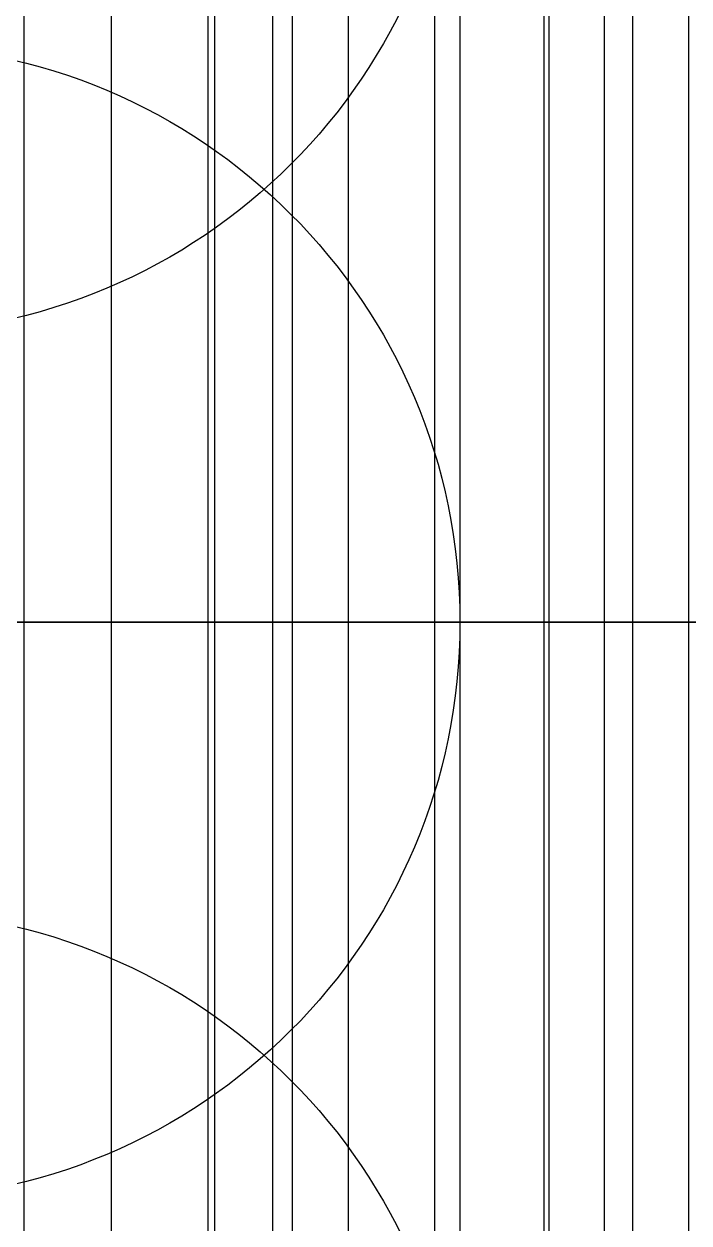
# Model space of a CAD drawing. Extents: x -60 to 60, y 140 to 264.
# Drawn here: x -47.509 to -45.207, y 195.419 to 199.573 of the extents above; entities that cross this region are included whole.
import ezdxf

# ---------------------------------------------------------------- set-up
doc = ezdxf.new("R2010")
doc.units = 0
doc.layers.add('Cut051011', color=7, linetype='CONTINUOUS')

msp = doc.modelspace()

# ---------------------------------------------------------------- linework, layer by layer
at = {"layer": 'Cut051011'}
for p, q in [((-47.5086, 197.5, 568.668), (-47.5086, 200.5, 568.668)), ((-47.5086, 197.5, 568.668), (-47.5086, 200.5, 568.668)), ((-47.5086, 197.5, 631.332), (-47.5086, 200.5, 631.332)), ((-47.5086, 197.5, 631.332), (-47.5086, 200.5, 631.332)), ((-47.2055, 197.5, 568.761), (-47.2055, 200.5, 568.761)), ((-47.2055, 197.5, 568.761), (-47.2055, 200.5, 568.761)), ((-47.2055, 197.5, 631.239), (-47.2055, 200.5, 631.239)), ((-47.2055, 197.5, 631.239), (-47.2055, 200.5, 631.239)), ((-46.8712, 197.5, 567.491), (-46.8712, 200.5, 567.491)), ((-46.8712, 197.5, 567.491), (-46.8712, 200.5, 567.491)), ((-46.8712, 197.5, 632.509), (-46.8712, 200.5, 632.509)), ((-46.8712, 197.5, 632.509), (-46.8712, 200.5, 632.509)), ((-46.8478, 197.5, 567.688), (-46.8478, 200.5, 567.688)), ((-46.8478, 197.5, 567.688), (-46.8478, 200.5, 567.688)), ((-46.8478, 197.5, 632.312), (-46.8478, 200.5, 632.312)), ((-46.8478, 197.5, 632.312), (-46.8478, 200.5, 632.312)), ((-46.6475, 197.5, 567.934), (-46.6475, 200.5, 567.934)), ((-46.6475, 197.5, 567.934), (-46.6475, 200.5, 567.934)), ((-46.6475, 197.5, 632.066), (-46.6475, 200.5, 632.066)), ((-46.6475, 197.5, 632.066), (-46.6475, 200.5, 632.066)), ((-46.5797, 197.5, 567.074), (-46.5797, 200.5, 567.074)), ((-46.5797, 197.5, 567.074), (-46.5797, 200.5, 567.074)), ((-46.5797, 197.5, 632.926), (-46.5797, 200.5, 632.926)), ((-46.5797, 197.5, 632.926), (-46.5797, 200.5, 632.926)), ((-46.3862, 197.5, 567.029), (-46.3862, 200.5, 567.029)), ((-46.3862, 197.5, 567.029), (-46.3862, 200.5, 567.029)), ((-46.3862, 197.5, 632.971), (-46.3862, 200.5, 632.971)), ((-46.3862, 197.5, 632.971), (-46.3862, 200.5, 632.971)), ((-46.0865, 197.5, 567.133), (-46.0865, 200.5, 567.133)), ((-46.0865, 197.5, 567.133), (-46.0865, 200.5, 567.133)), ((-46.0865, 197.5, 632.867), (-46.0865, 200.5, 632.867)), ((-46.0865, 197.5, 632.867), (-46.0865, 200.5, 632.867)), ((-46, 200.5, 600), (-46, 197.5, 600)), ((-46, 200.5, 600), (-46, 197.5, 600)), ((-45.708, 197.5, 565.875), (-45.708, 200.5, 565.875)), ((-45.708, 197.5, 565.875), (-45.708, 200.5, 565.875)), ((-45.708, 197.5, 634.125), (-45.708, 200.5, 634.125)), ((-45.708, 197.5, 634.125), (-45.708, 200.5, 634.125)), ((-45.6915, 197.5, 566.073), (-45.6915, 200.5, 566.073)), ((-45.6915, 197.5, 566.073), (-45.6915, 200.5, 566.073)), ((-45.6915, 197.5, 633.927), (-45.6915, 200.5, 633.927)), ((-45.6915, 197.5, 633.927), (-45.6915, 200.5, 633.927)), ((-45.5, 197.5, 566.326), (-45.5, 200.5, 566.326)), ((-45.5, 197.5, 566.326), (-45.5, 200.5, 566.326)), ((-45.5, 197.5, 633.674), (-45.5, 200.5, 633.674)), ((-45.5, 197.5, 633.674), (-45.5, 200.5, 633.674)), ((-45.4022, 197.5, 565.469), (-45.4022, 200.5, 565.469)), ((-45.4022, 197.5, 565.469), (-45.4022, 200.5, 565.469)), ((-45.4022, 197.5, 634.531), (-45.4022, 200.5, 634.531)), ((-45.4022, 197.5, 634.531), (-45.4022, 200.5, 634.531)), ((-45.2073, 197.5, 565.43), (-45.2073, 200.5, 565.43)), ((-45.2073, 197.5, 565.43), (-45.2073, 200.5, 565.43)), ((-45.2073, 197.5, 634.57), (-45.2073, 200.5, 634.57)), ((-45.2073, 197.5, 634.57), (-45.2073, 200.5, 634.57)), ((-47.5086, 194.5, 568.668), (-47.5086, 197.5, 568.668)), ((-47.5086, 194.5, 568.668), (-47.5086, 197.5, 568.668)), ((-47.5086, 194.5, 631.332), (-47.5086, 197.5, 631.332)), ((-47.5086, 194.5, 631.332), (-47.5086, 197.5, 631.332)), ((-47.2055, 194.5, 568.761), (-47.2055, 197.5, 568.761)), ((-47.2055, 194.5, 568.761), (-47.2055, 197.5, 568.761)), ((-47.2055, 194.5, 631.239), (-47.2055, 197.5, 631.239)), ((-47.2055, 194.5, 631.239), (-47.2055, 197.5, 631.239)), ((-46.8712, 194.5, 567.491), (-46.8712, 197.5, 567.491)), ((-46.8712, 194.5, 567.491), (-46.8712, 197.5, 567.491)), ((-46.8712, 194.5, 632.509), (-46.8712, 197.5, 632.509)), ((-46.8712, 194.5, 632.509), (-46.8712, 197.5, 632.509)), ((-46.8478, 194.5, 567.688), (-46.8478, 197.5, 567.688)), ((-46.8478, 194.5, 567.688), (-46.8478, 197.5, 567.688)), ((-46.8478, 194.5, 632.312), (-46.8478, 197.5, 632.312)), ((-46.8478, 194.5, 632.312), (-46.8478, 197.5, 632.312)), ((-46.6475, 194.5, 567.934), (-46.6475, 197.5, 567.934)), ((-46.6475, 194.5, 567.934), (-46.6475, 197.5, 567.934)), ((-46.6475, 194.5, 632.066), (-46.6475, 197.5, 632.066)), ((-46.6475, 194.5, 632.066), (-46.6475, 197.5, 632.066)), ((-46.5797, 194.5, 567.074), (-46.5797, 197.5, 567.074)), ((-46.5797, 194.5, 567.074), (-46.5797, 197.5, 567.074)), ((-46.5797, 194.5, 632.926), (-46.5797, 197.5, 632.926)), ((-46.5797, 194.5, 632.926), (-46.5797, 197.5, 632.926)), ((-46.3862, 194.5, 567.029), (-46.3862, 197.5, 567.029)), ((-46.3862, 194.5, 567.029), (-46.3862, 197.5, 567.029)), ((-46.3862, 194.5, 632.971), (-46.3862, 197.5, 632.971)), ((-46.3862, 194.5, 632.971), (-46.3862, 197.5, 632.971)), ((-46.0865, 194.5, 567.133), (-46.0865, 197.5, 567.133)), ((-46.0865, 194.5, 567.133), (-46.0865, 197.5, 567.133)), ((-46.0865, 194.5, 632.867), (-46.0865, 197.5, 632.867)), ((-46.0865, 194.5, 632.867), (-46.0865, 197.5, 632.867)), ((-46, 197.5, 600), (-46, 194.5, 600)), ((-46, 197.5, 600), (-46, 194.5, 600)), ((-45.708, 194.5, 565.875), (-45.708, 197.5, 565.875)), ((-45.708, 194.5, 565.875), (-45.708, 197.5, 565.875)), ((-45.708, 194.5, 634.125), (-45.708, 197.5, 634.125)), ((-45.708, 194.5, 634.125), (-45.708, 197.5, 634.125)), ((-45.6915, 194.5, 566.073), (-45.6915, 197.5, 566.073)), ((-45.6915, 194.5, 566.073), (-45.6915, 197.5, 566.073)), ((-45.6915, 194.5, 633.927), (-45.6915, 197.5, 633.927)), ((-45.6915, 194.5, 633.927), (-45.6915, 197.5, 633.927)), ((-45.5, 194.5, 566.326), (-45.5, 197.5, 566.326)), ((-45.5, 194.5, 566.326), (-45.5, 197.5, 566.326)), ((-45.5, 194.5, 633.674), (-45.5, 197.5, 633.674)), ((-45.5, 194.5, 633.674), (-45.5, 197.5, 633.674)), ((-45.4022, 194.5, 565.469), (-45.4022, 197.5, 565.469)), ((-45.4022, 194.5, 565.469), (-45.4022, 197.5, 565.469)), ((-45.4022, 194.5, 634.531), (-45.4022, 197.5, 634.531)), ((-45.4022, 194.5, 634.531), (-45.4022, 197.5, 634.531)), ((-45.2073, 194.5, 565.43), (-45.2073, 197.5, 565.43)), ((-45.2073, 194.5, 565.43), (-45.2073, 197.5, 565.43)), ((-45.2073, 194.5, 634.57), (-45.2073, 197.5, 634.57)), ((-45.2073, 194.5, 634.57), (-45.2073, 197.5, 634.57))]:
    msp.add_line(p, q, dxfattribs=at)
for centre, radius in [((0, 203.5), 60), ((0, 203.5), 60), ((0, 200.5), 60), ((0, 200.5), 60), ((-48, 200.5), 2), ((-48, 200.5), 2), ((-48, 200.5), 2), ((-48, 200.5), 2), ((-48, 197.5), 2), ((-48, 197.5), 2), ((-48, 197.5), 2), ((-48, 197.5), 2), ((-48, 194.5), 2), ((-48, 194.5), 2)]:
    msp.add_circle(centre, radius, dxfattribs=at)
for points, degree, knots in [([(-47.5086, 197.5, 568.668), (-47.556, 197.5, 568.644), (-47.6144, 197.5, 568.658), (-47.6717, 197.5, 568.675), (-47.7004, 197.5, 568.72)], 2, [0, 0, 0, 0.724386, 0.724386, 1.44877, 1.44877, 1.44877]), ([(-47.7004, 197.5, 631.28), (-47.6717, 197.5, 631.325), (-47.6144, 197.5, 631.342), (-47.556, 197.5, 631.356), (-47.5086, 197.5, 631.332)], 2, [0, 0, 0, 0.724386, 0.724386, 1.44877, 1.44877, 1.44877]), ([(-47.5086, 197.5, 568.668), (-47.556, 197.5, 568.644), (-47.6144, 197.5, 568.658), (-47.6717, 197.5, 568.675), (-47.7004, 197.5, 568.72)], 2, [0, 0, 0, 0.724386, 0.724386, 1.44877, 1.44877, 1.44877]), ([(-47.7004, 197.5, 631.28), (-47.6717, 197.5, 631.325), (-47.6144, 197.5, 631.342), (-47.556, 197.5, 631.356), (-47.5086, 197.5, 631.332)], 2, [0, 0, 0, 0.724386, 0.724386, 1.44877, 1.44877, 1.44877]), ([(-47.5086, 197.5, 568.668), (-47.556, 197.5, 568.644), (-47.6144, 197.5, 568.658), (-47.6717, 197.5, 568.675), (-47.7004, 197.5, 568.72)], 2, [0, 0, 0, 0.724386, 0.724386, 1.44877, 1.44877, 1.44877]), ([(-47.7004, 197.5, 631.28), (-47.6717, 197.5, 631.325), (-47.6144, 197.5, 631.342), (-47.556, 197.5, 631.356), (-47.5086, 197.5, 631.332)], 2, [0, 0, 0, 0.724386, 0.724386, 1.44877, 1.44877, 1.44877]), ([(-47.5086, 197.5, 568.668), (-47.556, 197.5, 568.644), (-47.6144, 197.5, 568.658), (-47.6717, 197.5, 568.675), (-47.7004, 197.5, 568.72)], 2, [0, 0, 0, 0.724386, 0.724386, 1.44877, 1.44877, 1.44877]), ([(-47.7004, 197.5, 631.28), (-47.6717, 197.5, 631.325), (-47.6144, 197.5, 631.342), (-47.556, 197.5, 631.356), (-47.5086, 197.5, 631.332)], 2, [0, 0, 0, 0.724386, 0.724386, 1.44877, 1.44877, 1.44877]), ([(-46.6475, 197.5, 567.934), (-46.606, 197.5, 568.006), (-46.5744, 197.5, 568.099), (-46.5732, 197.5, 568.205), (-46.5712, 197.5, 568.31), (-46.6026, 197.5, 568.426), (-46.668, 197.5, 568.522), (-46.7324, 197.5, 568.619), (-46.8284, 197.5, 568.691), (-46.9266, 197.5, 568.729), (-47.0251, 197.5, 568.767), (-47.1235, 197.5, 568.773), (-47.2055, 197.5, 568.761)], 3, [0, 0, 0, 0, 0.558599, 0.558599, 0.558599, 1.1172, 1.1172, 1.1172, 1.6758, 1.6758, 1.6758, 2.2344, 2.2344, 2.2344, 2.2344]), ([(-47.2055, 197.5, 631.239), (-47.1235, 197.5, 631.227), (-47.0251, 197.5, 631.233), (-46.9266, 197.5, 631.271), (-46.8284, 197.5, 631.309), (-46.7324, 197.5, 631.381), (-46.668, 197.5, 631.478), (-46.6026, 197.5, 631.574), (-46.5712, 197.5, 631.69), (-46.5732, 197.5, 631.795), (-46.5744, 197.5, 631.901), (-46.606, 197.5, 631.994), (-46.6475, 197.5, 632.066)], 3, [0, 0, 0, 0, 0.558599, 0.558599, 0.558599, 1.1172, 1.1172, 1.1172, 1.6758, 1.6758, 1.6758, 2.2344, 2.2344, 2.2344, 2.2344]), ([(-46.6475, 197.5, 567.934), (-46.606, 197.5, 568.006), (-46.5744, 197.5, 568.099), (-46.5732, 197.5, 568.205), (-46.5712, 197.5, 568.31), (-46.6026, 197.5, 568.426), (-46.668, 197.5, 568.522), (-46.7324, 197.5, 568.619), (-46.8284, 197.5, 568.691), (-46.9266, 197.5, 568.729), (-47.0251, 197.5, 568.767), (-47.1235, 197.5, 568.773), (-47.2055, 197.5, 568.761)], 3, [0, 0, 0, 0, 0.558599, 0.558599, 0.558599, 1.1172, 1.1172, 1.1172, 1.6758, 1.6758, 1.6758, 2.2344, 2.2344, 2.2344, 2.2344]), ([(-47.2055, 197.5, 631.239), (-47.1235, 197.5, 631.227), (-47.0251, 197.5, 631.233), (-46.9266, 197.5, 631.271), (-46.8284, 197.5, 631.309), (-46.7324, 197.5, 631.381), (-46.668, 197.5, 631.478), (-46.6026, 197.5, 631.574), (-46.5712, 197.5, 631.69), (-46.5732, 197.5, 631.795), (-46.5744, 197.5, 631.901), (-46.606, 197.5, 631.994), (-46.6475, 197.5, 632.066)], 3, [0, 0, 0, 0, 0.558599, 0.558599, 0.558599, 1.1172, 1.1172, 1.1172, 1.6758, 1.6758, 1.6758, 2.2344, 2.2344, 2.2344, 2.2344]), ([(-46.6475, 197.5, 567.934), (-46.606, 197.5, 568.006), (-46.5744, 197.5, 568.099), (-46.5732, 197.5, 568.205), (-46.5712, 197.5, 568.31), (-46.6026, 197.5, 568.426), (-46.668, 197.5, 568.522), (-46.7324, 197.5, 568.619), (-46.8284, 197.5, 568.691), (-46.9266, 197.5, 568.729), (-47.0251, 197.5, 568.767), (-47.1235, 197.5, 568.773), (-47.2055, 197.5, 568.761)], 3, [0, 0, 0, 0, 0.558599, 0.558599, 0.558599, 1.1172, 1.1172, 1.1172, 1.6758, 1.6758, 1.6758, 2.2344, 2.2344, 2.2344, 2.2344]), ([(-47.2055, 197.5, 631.239), (-47.1235, 197.5, 631.227), (-47.0251, 197.5, 631.233), (-46.9266, 197.5, 631.271), (-46.8284, 197.5, 631.309), (-46.7324, 197.5, 631.381), (-46.668, 197.5, 631.478), (-46.6026, 197.5, 631.574), (-46.5712, 197.5, 631.69), (-46.5732, 197.5, 631.795), (-46.5744, 197.5, 631.901), (-46.606, 197.5, 631.994), (-46.6475, 197.5, 632.066)], 3, [0, 0, 0, 0, 0.558599, 0.558599, 0.558599, 1.1172, 1.1172, 1.1172, 1.6758, 1.6758, 1.6758, 2.2344, 2.2344, 2.2344, 2.2344]), ([(-46.6475, 197.5, 567.934), (-46.606, 197.5, 568.006), (-46.5744, 197.5, 568.099), (-46.5732, 197.5, 568.205), (-46.5712, 197.5, 568.31), (-46.6026, 197.5, 568.426), (-46.668, 197.5, 568.522), (-46.7324, 197.5, 568.619), (-46.8284, 197.5, 568.691), (-46.9266, 197.5, 568.729), (-47.0251, 197.5, 568.767), (-47.1235, 197.5, 568.773), (-47.2055, 197.5, 568.761)], 3, [0, 0, 0, 0, 0.558599, 0.558599, 0.558599, 1.1172, 1.1172, 1.1172, 1.6758, 1.6758, 1.6758, 2.2344, 2.2344, 2.2344, 2.2344]), ([(-47.2055, 197.5, 631.239), (-47.1235, 197.5, 631.227), (-47.0251, 197.5, 631.233), (-46.9266, 197.5, 631.271), (-46.8284, 197.5, 631.309), (-46.7324, 197.5, 631.381), (-46.668, 197.5, 631.478), (-46.6026, 197.5, 631.574), (-46.5712, 197.5, 631.69), (-46.5732, 197.5, 631.795), (-46.5744, 197.5, 631.901), (-46.606, 197.5, 631.994), (-46.6475, 197.5, 632.066)], 3, [0, 0, 0, 0, 0.558599, 0.558599, 0.558599, 1.1172, 1.1172, 1.1172, 1.6758, 1.6758, 1.6758, 2.2344, 2.2344, 2.2344, 2.2344]), ([(-46.8712, 197.5, 567.491), (-46.9019, 197.5, 567.534), (-46.8969, 197.5, 567.594), (-46.8878, 197.5, 567.653), (-46.8478, 197.5, 567.688)], 2, [0, 0, 0, 0.724386, 0.724386, 1.44877, 1.44877, 1.44877]), ([(-46.8478, 197.5, 632.312), (-46.8878, 197.5, 632.347), (-46.8969, 197.5, 632.406), (-46.9019, 197.5, 632.466), (-46.8712, 197.5, 632.509)], 2, [0, 0, 0, 0.724386, 0.724386, 1.44877, 1.44877, 1.44877]), ([(-46.8712, 197.5, 567.491), (-46.9019, 197.5, 567.534), (-46.8969, 197.5, 567.594), (-46.8878, 197.5, 567.653), (-46.8478, 197.5, 567.688)], 2, [0, 0, 0, 0.724386, 0.724386, 1.44877, 1.44877, 1.44877]), ([(-46.8478, 197.5, 632.312), (-46.8878, 197.5, 632.347), (-46.8969, 197.5, 632.406), (-46.9019, 197.5, 632.466), (-46.8712, 197.5, 632.509)], 2, [0, 0, 0, 0.724386, 0.724386, 1.44877, 1.44877, 1.44877]), ([(-46.8712, 197.5, 567.491), (-46.9019, 197.5, 567.534), (-46.8969, 197.5, 567.594), (-46.8878, 197.5, 567.653), (-46.8478, 197.5, 567.688)], 2, [0, 0, 0, 0.724386, 0.724386, 1.44877, 1.44877, 1.44877]), ([(-46.8478, 197.5, 632.312), (-46.8878, 197.5, 632.347), (-46.8969, 197.5, 632.406), (-46.9019, 197.5, 632.466), (-46.8712, 197.5, 632.509)], 2, [0, 0, 0, 0.724386, 0.724386, 1.44877, 1.44877, 1.44877]), ([(-46.8712, 197.5, 567.491), (-46.9019, 197.5, 567.534), (-46.8969, 197.5, 567.594), (-46.8878, 197.5, 567.653), (-46.8478, 197.5, 567.688)], 2, [0, 0, 0, 0.724386, 0.724386, 1.44877, 1.44877, 1.44877]), ([(-46.8478, 197.5, 632.312), (-46.8878, 197.5, 632.347), (-46.8969, 197.5, 632.406), (-46.9019, 197.5, 632.466), (-46.8712, 197.5, 632.509)], 2, [0, 0, 0, 0.724386, 0.724386, 1.44877, 1.44877, 1.44877]), ([(-46.3862, 197.5, 567.029), (-46.4327, 197.5, 567.003), (-46.4916, 197.5, 567.015), (-46.5495, 197.5, 567.031), (-46.5797, 197.5, 567.074)], 2, [0, 0, 0, 0.724386, 0.724386, 1.44877, 1.44877, 1.44877]), ([(-46.5797, 197.5, 632.926), (-46.5495, 197.5, 632.969), (-46.4916, 197.5, 632.985), (-46.4327, 197.5, 632.997), (-46.3862, 197.5, 632.971)], 2, [0, 0, 0, 0.724386, 0.724386, 1.44877, 1.44877, 1.44877]), ([(-46.3862, 197.5, 567.029), (-46.4327, 197.5, 567.003), (-46.4916, 197.5, 567.015), (-46.5495, 197.5, 567.031), (-46.5797, 197.5, 567.074)], 2, [0, 0, 0, 0.724386, 0.724386, 1.44877, 1.44877, 1.44877]), ([(-46.5797, 197.5, 632.926), (-46.5495, 197.5, 632.969), (-46.4916, 197.5, 632.985), (-46.4327, 197.5, 632.997), (-46.3862, 197.5, 632.971)], 2, [0, 0, 0, 0.724386, 0.724386, 1.44877, 1.44877, 1.44877]), ([(-46.3862, 197.5, 567.029), (-46.4327, 197.5, 567.003), (-46.4916, 197.5, 567.015), (-46.5495, 197.5, 567.031), (-46.5797, 197.5, 567.074)], 2, [0, 0, 0, 0.724386, 0.724386, 1.44877, 1.44877, 1.44877]), ([(-46.5797, 197.5, 632.926), (-46.5495, 197.5, 632.969), (-46.4916, 197.5, 632.985), (-46.4327, 197.5, 632.997), (-46.3862, 197.5, 632.971)], 2, [0, 0, 0, 0.724386, 0.724386, 1.44877, 1.44877, 1.44877]), ([(-46.3862, 197.5, 567.029), (-46.4327, 197.5, 567.003), (-46.4916, 197.5, 567.015), (-46.5495, 197.5, 567.031), (-46.5797, 197.5, 567.074)], 2, [0, 0, 0, 0.724386, 0.724386, 1.44877, 1.44877, 1.44877]), ([(-46.5797, 197.5, 632.926), (-46.5495, 197.5, 632.969), (-46.4916, 197.5, 632.985), (-46.4327, 197.5, 632.997), (-46.3862, 197.5, 632.971)], 2, [0, 0, 0, 0.724386, 0.724386, 1.44877, 1.44877, 1.44877]), ([(-45.5, 197.5, 566.326), (-45.461, 197.5, 566.399), (-45.4327, 197.5, 566.493), (-45.4352, 197.5, 566.599), (-45.4369, 197.5, 566.704), (-45.4723, 197.5, 566.819), (-45.541, 197.5, 566.913), (-45.6088, 197.5, 567.007), (-45.7072, 197.5, 567.076), (-45.8066, 197.5, 567.11), (-45.9065, 197.5, 567.145), (-46.005, 197.5, 567.147), (-46.0865, 197.5, 567.133)], 3, [0, 0, 0, 0, 0.558599, 0.558599, 0.558599, 1.1172, 1.1172, 1.1172, 1.6758, 1.6758, 1.6758, 2.2344, 2.2344, 2.2344, 2.2344]), ([(-46.0865, 197.5, 632.867), (-46.005, 197.5, 632.853), (-45.9065, 197.5, 632.855), (-45.8066, 197.5, 632.89), (-45.7072, 197.5, 632.924), (-45.6088, 197.5, 632.993), (-45.541, 197.5, 633.087), (-45.4723, 197.5, 633.181), (-45.4369, 197.5, 633.296), (-45.4352, 197.5, 633.401), (-45.4327, 197.5, 633.507), (-45.461, 197.5, 633.601), (-45.5, 197.5, 633.674)], 3, [0, 0, 0, 0, 0.558599, 0.558599, 0.558599, 1.1172, 1.1172, 1.1172, 1.6758, 1.6758, 1.6758, 2.2344, 2.2344, 2.2344, 2.2344]), ([(-45.5, 197.5, 566.326), (-45.461, 197.5, 566.399), (-45.4327, 197.5, 566.493), (-45.4352, 197.5, 566.599), (-45.4369, 197.5, 566.704), (-45.4723, 197.5, 566.819), (-45.541, 197.5, 566.913), (-45.6088, 197.5, 567.007), (-45.7072, 197.5, 567.076), (-45.8066, 197.5, 567.11), (-45.9065, 197.5, 567.145), (-46.005, 197.5, 567.147), (-46.0865, 197.5, 567.133)], 3, [0, 0, 0, 0, 0.558599, 0.558599, 0.558599, 1.1172, 1.1172, 1.1172, 1.6758, 1.6758, 1.6758, 2.2344, 2.2344, 2.2344, 2.2344]), ([(-46.0865, 197.5, 632.867), (-46.005, 197.5, 632.853), (-45.9065, 197.5, 632.855), (-45.8066, 197.5, 632.89), (-45.7072, 197.5, 632.924), (-45.6088, 197.5, 632.993), (-45.541, 197.5, 633.087), (-45.4723, 197.5, 633.181), (-45.4369, 197.5, 633.296), (-45.4352, 197.5, 633.401), (-45.4327, 197.5, 633.507), (-45.461, 197.5, 633.601), (-45.5, 197.5, 633.674)], 3, [0, 0, 0, 0, 0.558599, 0.558599, 0.558599, 1.1172, 1.1172, 1.1172, 1.6758, 1.6758, 1.6758, 2.2344, 2.2344, 2.2344, 2.2344]), ([(-45.5, 197.5, 566.326), (-45.461, 197.5, 566.399), (-45.4327, 197.5, 566.493), (-45.4352, 197.5, 566.599), (-45.4369, 197.5, 566.704), (-45.4723, 197.5, 566.819), (-45.541, 197.5, 566.913), (-45.6088, 197.5, 567.007), (-45.7072, 197.5, 567.076), (-45.8066, 197.5, 567.11), (-45.9065, 197.5, 567.145), (-46.005, 197.5, 567.147), (-46.0865, 197.5, 567.133)], 3, [0, 0, 0, 0, 0.558599, 0.558599, 0.558599, 1.1172, 1.1172, 1.1172, 1.6758, 1.6758, 1.6758, 2.2344, 2.2344, 2.2344, 2.2344]), ([(-46.0865, 197.5, 632.867), (-46.005, 197.5, 632.853), (-45.9065, 197.5, 632.855), (-45.8066, 197.5, 632.89), (-45.7072, 197.5, 632.924), (-45.6088, 197.5, 632.993), (-45.541, 197.5, 633.087), (-45.4723, 197.5, 633.181), (-45.4369, 197.5, 633.296), (-45.4352, 197.5, 633.401), (-45.4327, 197.5, 633.507), (-45.461, 197.5, 633.601), (-45.5, 197.5, 633.674)], 3, [0, 0, 0, 0, 0.558599, 0.558599, 0.558599, 1.1172, 1.1172, 1.1172, 1.6758, 1.6758, 1.6758, 2.2344, 2.2344, 2.2344, 2.2344]), ([(-45.5, 197.5, 566.326), (-45.461, 197.5, 566.399), (-45.4327, 197.5, 566.493), (-45.4352, 197.5, 566.599), (-45.4369, 197.5, 566.704), (-45.4723, 197.5, 566.819), (-45.541, 197.5, 566.913), (-45.6088, 197.5, 567.007), (-45.7072, 197.5, 567.076), (-45.8066, 197.5, 567.11), (-45.9065, 197.5, 567.145), (-46.005, 197.5, 567.147), (-46.0865, 197.5, 567.133)], 3, [0, 0, 0, 0, 0.558599, 0.558599, 0.558599, 1.1172, 1.1172, 1.1172, 1.6758, 1.6758, 1.6758, 2.2344, 2.2344, 2.2344, 2.2344]), ([(-46.0865, 197.5, 632.867), (-46.005, 197.5, 632.853), (-45.9065, 197.5, 632.855), (-45.8066, 197.5, 632.89), (-45.7072, 197.5, 632.924), (-45.6088, 197.5, 632.993), (-45.541, 197.5, 633.087), (-45.4723, 197.5, 633.181), (-45.4369, 197.5, 633.296), (-45.4352, 197.5, 633.401), (-45.4327, 197.5, 633.507), (-45.461, 197.5, 633.601), (-45.5, 197.5, 633.674)], 3, [0, 0, 0, 0, 0.558599, 0.558599, 0.558599, 1.1172, 1.1172, 1.1172, 1.6758, 1.6758, 1.6758, 2.2344, 2.2344, 2.2344, 2.2344]), ([(-45.2073, 197.5, 565.43), (-45.2529, 197.5, 565.403), (-45.3121, 197.5, 565.413), (-45.3705, 197.5, 565.426), (-45.4022, 197.5, 565.469)], 2, [0, 0, 0, 0.724386, 0.724386, 1.44877, 1.44877, 1.44877]), ([(-45.4022, 197.5, 634.531), (-45.3705, 197.5, 634.574), (-45.3121, 197.5, 634.587), (-45.2529, 197.5, 634.597), (-45.2073, 197.5, 634.57)], 2, [0, 0, 0, 0.724386, 0.724386, 1.44877, 1.44877, 1.44877]), ([(-45.2073, 197.5, 565.43), (-45.2529, 197.5, 565.403), (-45.3121, 197.5, 565.413), (-45.3705, 197.5, 565.426), (-45.4022, 197.5, 565.469)], 2, [0, 0, 0, 0.724386, 0.724386, 1.44877, 1.44877, 1.44877]), ([(-45.4022, 197.5, 634.531), (-45.3705, 197.5, 634.574), (-45.3121, 197.5, 634.587), (-45.2529, 197.5, 634.597), (-45.2073, 197.5, 634.57)], 2, [0, 0, 0, 0.724386, 0.724386, 1.44877, 1.44877, 1.44877]), ([(-45.2073, 197.5, 565.43), (-45.2529, 197.5, 565.403), (-45.3121, 197.5, 565.413), (-45.3705, 197.5, 565.426), (-45.4022, 197.5, 565.469)], 2, [0, 0, 0, 0.724386, 0.724386, 1.44877, 1.44877, 1.44877]), ([(-45.4022, 197.5, 634.531), (-45.3705, 197.5, 634.574), (-45.3121, 197.5, 634.587), (-45.2529, 197.5, 634.597), (-45.2073, 197.5, 634.57)], 2, [0, 0, 0, 0.724386, 0.724386, 1.44877, 1.44877, 1.44877]), ([(-45.2073, 197.5, 565.43), (-45.2529, 197.5, 565.403), (-45.3121, 197.5, 565.413), (-45.3705, 197.5, 565.426), (-45.4022, 197.5, 565.469)], 2, [0, 0, 0, 0.724386, 0.724386, 1.44877, 1.44877, 1.44877]), ([(-45.4022, 197.5, 634.531), (-45.3705, 197.5, 634.574), (-45.3121, 197.5, 634.587), (-45.2529, 197.5, 634.597), (-45.2073, 197.5, 634.57)], 2, [0, 0, 0, 0.724386, 0.724386, 1.44877, 1.44877, 1.44877])]:
    msp.add_open_spline(points, degree=degree, knots=knots, dxfattribs=at)
for points, degree in [([(-47.2055, 197.5, 568.761), (-47.3645, 197.5, 568.739), (-47.5086, 197.5, 568.668)], 2), ([(-47.5086, 197.5, 631.332), (-47.3645, 197.5, 631.261), (-47.2055, 197.5, 631.239)], 2), ([(-47.2055, 197.5, 568.761), (-47.3645, 197.5, 568.739), (-47.5086, 197.5, 568.668)], 2), ([(-47.5086, 197.5, 631.332), (-47.3645, 197.5, 631.261), (-47.2055, 197.5, 631.239)], 2), ([(-47.2055, 197.5, 568.761), (-47.3645, 197.5, 568.739), (-47.5086, 197.5, 568.668)], 2), ([(-47.5086, 197.5, 631.332), (-47.3645, 197.5, 631.261), (-47.2055, 197.5, 631.239)], 2), ([(-47.2055, 197.5, 568.761), (-47.3645, 197.5, 568.739), (-47.5086, 197.5, 568.668)], 2), ([(-47.5086, 197.5, 631.332), (-47.3645, 197.5, 631.261), (-47.2055, 197.5, 631.239)], 2), ([(-46.5797, 197.5, 567.074), (-46.8712, 197.5, 567.491)], 1), ([(-46.8712, 197.5, 632.509), (-46.5797, 197.5, 632.926)], 1), ([(-46.5797, 197.5, 567.074), (-46.8712, 197.5, 567.491)], 1), ([(-46.8712, 197.5, 632.509), (-46.5797, 197.5, 632.926)], 1), ([(-46.5797, 197.5, 567.074), (-46.8712, 197.5, 567.491)], 1), ([(-46.8712, 197.5, 632.509), (-46.5797, 197.5, 632.926)], 1), ([(-46.5797, 197.5, 567.074), (-46.8712, 197.5, 567.491)], 1), ([(-46.8712, 197.5, 632.509), (-46.5797, 197.5, 632.926)], 1), ([(-46.8478, 197.5, 567.688), (-46.728, 197.5, 567.795), (-46.6475, 197.5, 567.934)], 2), ([(-46.6475, 197.5, 632.066), (-46.728, 197.5, 632.205), (-46.8478, 197.5, 632.312)], 2), ([(-46.8478, 197.5, 567.688), (-46.728, 197.5, 567.795), (-46.6475, 197.5, 567.934)], 2), ([(-46.6475, 197.5, 632.066), (-46.728, 197.5, 632.205), (-46.8478, 197.5, 632.312)], 2), ([(-46.8478, 197.5, 567.688), (-46.728, 197.5, 567.795), (-46.6475, 197.5, 567.934)], 2), ([(-46.6475, 197.5, 632.066), (-46.728, 197.5, 632.205), (-46.8478, 197.5, 632.312)], 2), ([(-46.8478, 197.5, 567.688), (-46.728, 197.5, 567.795), (-46.6475, 197.5, 567.934)], 2), ([(-46.6475, 197.5, 632.066), (-46.728, 197.5, 632.205), (-46.8478, 197.5, 632.312)], 2), ([(-46.0865, 197.5, 567.133), (-46.2446, 197.5, 567.105), (-46.3862, 197.5, 567.029)], 2), ([(-46.3862, 197.5, 632.971), (-46.2446, 197.5, 632.895), (-46.0865, 197.5, 632.867)], 2), ([(-46.0865, 197.5, 567.133), (-46.2446, 197.5, 567.105), (-46.3862, 197.5, 567.029)], 2), ([(-46.3862, 197.5, 632.971), (-46.2446, 197.5, 632.895), (-46.0865, 197.5, 632.867)], 2), ([(-46.0865, 197.5, 567.133), (-46.2446, 197.5, 567.105), (-46.3862, 197.5, 567.029)], 2), ([(-46.3862, 197.5, 632.971), (-46.2446, 197.5, 632.895), (-46.0865, 197.5, 632.867)], 2), ([(-46.0865, 197.5, 567.133), (-46.2446, 197.5, 567.105), (-46.3862, 197.5, 567.029)], 2), ([(-46.3862, 197.5, 632.971), (-46.2446, 197.5, 632.895), (-46.0865, 197.5, 632.867)], 2), ([(-45.708, 197.5, 565.875), (-45.7531, 197.5, 565.927), (-45.7446, 197.5, 566.029), (-45.6915, 197.5, 566.073)], 3), ([(-45.6915, 197.5, 633.927), (-45.7446, 197.5, 633.971), (-45.7531, 197.5, 634.073), (-45.708, 197.5, 634.125)], 3), ([(-45.708, 197.5, 565.875), (-45.7531, 197.5, 565.927), (-45.7446, 197.5, 566.029), (-45.6915, 197.5, 566.073)], 3), ([(-45.6915, 197.5, 633.927), (-45.7446, 197.5, 633.971), (-45.7531, 197.5, 634.073), (-45.708, 197.5, 634.125)], 3), ([(-45.708, 197.5, 565.875), (-45.7531, 197.5, 565.927), (-45.7446, 197.5, 566.029), (-45.6915, 197.5, 566.073)], 3), ([(-45.6915, 197.5, 633.927), (-45.7446, 197.5, 633.971), (-45.7531, 197.5, 634.073), (-45.708, 197.5, 634.125)], 3), ([(-45.708, 197.5, 565.875), (-45.7531, 197.5, 565.927), (-45.7446, 197.5, 566.029), (-45.6915, 197.5, 566.073)], 3), ([(-45.6915, 197.5, 633.927), (-45.7446, 197.5, 633.971), (-45.7531, 197.5, 634.073), (-45.708, 197.5, 634.125)], 3), ([(-45.4022, 197.5, 565.469), (-45.708, 197.5, 565.875)], 1), ([(-45.708, 197.5, 634.125), (-45.4022, 197.5, 634.531)], 1), ([(-45.4022, 197.5, 565.469), (-45.708, 197.5, 565.875)], 1), ([(-45.708, 197.5, 634.125), (-45.4022, 197.5, 634.531)], 1), ([(-45.4022, 197.5, 565.469), (-45.708, 197.5, 565.875)], 1), ([(-45.708, 197.5, 634.125), (-45.4022, 197.5, 634.531)], 1), ([(-45.4022, 197.5, 565.469), (-45.708, 197.5, 565.875)], 1), ([(-45.708, 197.5, 634.125), (-45.4022, 197.5, 634.531)], 1), ([(-45.6915, 197.5, 566.073), (-45.5756, 197.5, 566.184), (-45.5, 197.5, 566.326)], 2), ([(-45.5, 197.5, 633.674), (-45.5756, 197.5, 633.816), (-45.6915, 197.5, 633.927)], 2), ([(-45.6915, 197.5, 566.073), (-45.5756, 197.5, 566.184), (-45.5, 197.5, 566.326)], 2), ([(-45.5, 197.5, 633.674), (-45.5756, 197.5, 633.816), (-45.6915, 197.5, 633.927)], 2), ([(-45.6915, 197.5, 566.073), (-45.5756, 197.5, 566.184), (-45.5, 197.5, 566.326)], 2), ([(-45.5, 197.5, 633.674), (-45.5756, 197.5, 633.816), (-45.6915, 197.5, 633.927)], 2), ([(-45.6915, 197.5, 566.073), (-45.5756, 197.5, 566.184), (-45.5, 197.5, 566.326)], 2), ([(-45.5, 197.5, 633.674), (-45.5756, 197.5, 633.816), (-45.6915, 197.5, 633.927)], 2), ([(-44.9114, 197.5, 565.544), (-45.0684, 197.5, 565.511), (-45.2073, 197.5, 565.43)], 2), ([(-45.2073, 197.5, 634.57), (-45.0684, 197.5, 634.489), (-44.9114, 197.5, 634.456)], 2), ([(-44.9114, 197.5, 565.544), (-45.0684, 197.5, 565.511), (-45.2073, 197.5, 565.43)], 2), ([(-45.2073, 197.5, 634.57), (-45.0684, 197.5, 634.489), (-44.9114, 197.5, 634.456)], 2), ([(-44.9114, 197.5, 565.544), (-45.0684, 197.5, 565.511), (-45.2073, 197.5, 565.43)], 2), ([(-45.2073, 197.5, 634.57), (-45.0684, 197.5, 634.489), (-44.9114, 197.5, 634.456)], 2), ([(-44.9114, 197.5, 565.544), (-45.0684, 197.5, 565.511), (-45.2073, 197.5, 565.43)], 2), ([(-45.2073, 197.5, 634.57), (-45.0684, 197.5, 634.489), (-44.9114, 197.5, 634.456)], 2)]:
    msp.add_open_spline(points, degree=degree, dxfattribs=at)

doc.saveas('drawing.dxf')
